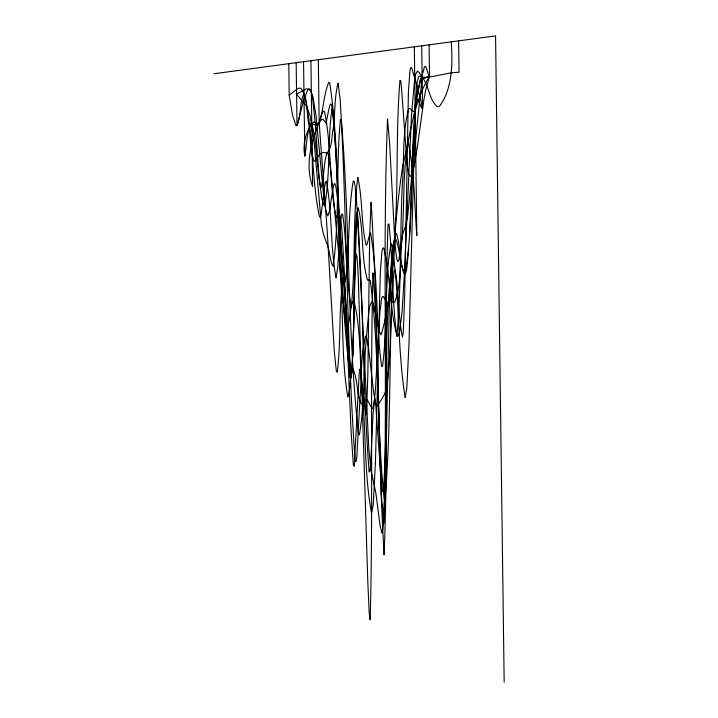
<?xml version="1.0" encoding="UTF-8"?>
<svg xmlns="http://www.w3.org/2000/svg" width="718" height="718" viewBox="0 0 718 718"><rect width="100%" height="100%" fill="white"/><g stroke="black" fill="none" stroke-linecap="round" stroke-linejoin="round"><path stroke-width="1.08" d="M352.789 356.218L355.895 241.804L357.349 212.016L355.159 186.357L354.171 181.403L353.238 180.963C347.709 214.117 349.89 248.168 345.295 281.465L344.389 282.174C336.643 216.145 339.399 148.967 329.786 83.153L328.853 82.157C323.683 94.13 323.764 107.942 319.941 120.462C311.379 140.925 304.755 164.862 312.617 186.518L310.939 60.716M288.789 63.687L289.201 95.144L292.594 115.481L295.942 125.623L297.01 125.605L304.028 99.12L307.869 89.588L309.682 88.915L312.734 95.943L316.001 115.248L323.665 196.032L325.792 210.527L327.803 215.983L329.625 210.545L332.999 187.847L333.87 184.436L334.767 183.539L335.719 185.809L337.747 199.487L339.919 223.899L348.176 356.236L350.294 377.103L351.228 377.865C354.755 336.67 352.879 295.17 356.056 253.948L357.008 256.389L358.183 274.922L367.831 582.477L369.151 612.239L370.174 619.903C373.252 504.278 369.976 388.564 372.956 272.939C378.467 343.294 377.955 414.169 381.321 484.704C379.984 500.697 386.078 517.418 381.967 532.998L380.01 525.127L375.882 493.104L370.955 469.958L368.819 448.57L357.349 212.016L358.21 207.798C364.116 231.304 360.813 256.882 367.499 280.137L369.339 279.715L370.282 280.567C379.804 352.843 376.358 426.492 384.283 499.001L385.207 498.651C393.985 387.541 385.351 275.012 403.022 164.601C410.561 134.796 413.021 103.069 429.517 76.287L429.095 44.83M289.201 95.144L296.929 89.176L298.841 88.17L300.68 88.215C308.399 97.81 306.254 112.152 308.713 123.711C310.759 135.989 309.79 149.084 313.963 160.922L314.87 161.424C318.666 156.739 319.681 150.538 326.968 153.087L327.929 153.58L328.925 157.17L330.962 171.566L344.909 319.672L345.914 325.891L346.875 327.92C350.869 319.689 349.433 309.611 352.978 301.102L353.902 300.689C361.576 331.671 359.422 364.654 362.572 396.381C365.938 435.153 364.439 474.903 371.529 513.119L373.261 504.709L375.469 461.647L380.334 271.942L381.922 251.767L382.793 248.096L383.717 247.943C390.807 276.574 389.318 306.918 396.901 335.45L397.835 336.141L398.75 334.938L399.63 331.833L402.125 311.127L404.405 273.729L411.531 114.485L414.744 78.271L415.614 74.151L417.427 71.109L419.294 72.635L422.13 77.275L407.77 214.835L405.724 225.685L402.762 233.871L398.876 260.015L397.934 261.828L396.928 259.665L395.851 252.296L394.685 238.511L392.934 245.583L391.319 263.335L389.192 311.612L385.719 467.956L383.69 523.557C387.891 388.779 382.272 253.651 387.523 118.973L389.677 143.986L394.685 238.511L395.618 238.672C400.276 249.55 398.984 262.447 404.396 272.93L405.311 272.382C413.694 222.329 410.229 170.794 414.385 120.22C413.568 101.543 419.752 84.401 424.455 66.855L425.397 66.298L426.25 67.716L428.637 75.39L429.517 76.287L425.711 90.046L423.782 100.412L417.696 144.767L413.963 166.908L412.096 173.864L410.301 176.493L408.623 173.621L407.097 164.575L401.533 88.305L400.725 80.694L399.98 80.254C394.792 142.218 400.088 205.106 391.31 266.683C383.026 341.391 388.851 417.14 383.268 492.108L382.335 491.354L381.285 482.272L375.613 403.121L373.611 392.136L368.388 347.072L366.404 336.832L368.837 311.145L369.698 306.353L371.493 302.054L372.418 302.422L373.369 304.387L379.275 331.357L381.177 334.848C390.682 302.269 392.181 267.643 395.555 233.88L396.471 233.485C400.797 246.777 399.352 261.54 404.413 274.554L405.32 274.025L406.209 271.233L407.061 266.136L408.686 248.823M409.457 236.518L414.43 121.755L417.23 81.565L418.89 76.332L419.859 76.054L423.997 78.442L429.517 76.287M296.166 62.699L297.01 125.605C301.3 115.338 299.505 103.239 303.974 93.16C313.919 133.377 310.939 176.323 319.501 216.98L320.416 216.98L321.296 213.578L324.635 186.492L325.505 182.157L326.412 181.115C332.335 212.968 330.244 246.014 336.024 277.902L337.738 267.222L340.817 220.543L341.651 214.341L342.576 214C347.315 244.874 345.475 276.816 351.219 307.367C355.778 264.26 352.547 220.426 357.806 177.472C362.832 199.676 360.894 223.127 366.108 245.278L367.024 244.479L369.662 234.328L370.569 232.955C378.189 276.708 375.577 322.14 381.59 366.297L382.523 366.539C387.819 325.801 383.789 283.834 391.05 243.501C394.729 251.605 393.661 261.271 395.106 269.959L394.2 270.883C389.793 310.059 391.893 349.783 386.517 388.869C384.893 395.115 380.576 400.411 377.497 405.885L376.564 405.311L375.613 403.067L374.625 398.741L373.782 404.692L372.902 407.761L371.987 408.569L367.239 399.738L366.315 399.468L365.399 400.15L362.671 403.704L361.755 403.992L360.813 403.139C356.505 392.172 357.752 379.517 352.96 368.801C349.253 377.587 350.949 387.944 347.79 397C341.256 358.39 343.536 318.137 340.664 278.979C336.751 221.18 339.075 162.69 331.671 105.196L330.63 103.922L329.652 105.591L325.999 123.191L323.432 119.718L322.355 119.233L320.955 120.014L318.433 123.702L317.715 123.918L314.304 122.042L313.138 122.374C305.689 131.376 302.52 144.587 304.809 156.057C306.783 145.171 306.613 133.602 310.759 123.263L311.783 123.613C317.428 144.515 316.387 166.747 320.829 187.811C324.68 176.718 323.279 164.287 326.968 153.087C332.613 146.84 331.411 136.985 333.116 129.222C335.315 113.991 334.148 98.007 338.061 83.189L340.117 98.976L341.319 119.646L340.395 119.762C335.728 168.47 339.874 218.11 333.134 266.45L331.231 262.106L328.225 247.441L323.271 233.512L321.359 224.267L314.394 144.65L310.275 116.199L306.882 106.749L296.588 94.148L306.254 88.933L308.085 88.906L309.799 89.894L311.361 92.164L312.86 99.892L315.373 124.914L319.169 178.576L322.005 199.2L323.935 205.33L324.859 204.756C330.406 173.128 327.587 140.557 331.931 108.768L332.874 110.258C340.063 199.353 339.246 289.192 350.312 377.946L351.228 377.318C355.607 322.579 353.121 267.491 356.424 212.672L357.349 212.016C363.425 298.571 362.527 385.53 369.133 472.031L370.039 470.523L370.838 461.073L372.992 414.816L375.433 389.569L379.948 311.765L381.617 298.455L382.514 296.453L383.439 296.606L387.226 303.167L389.955 299.945L393.679 302.565L394.613 302.52C402.197 282.192 399.63 258.938 402.071 237.514C404.593 205.86 402.43 173.307 408.201 142.164C414.618 172.706 414.304 204.451 416.844 235.531L414.331 46.814M352.053 370.273L351.165 373.019C346.893 341.158 347.665 308.776 343.41 276.906C338.42 308.13 341.265 340.691 337.281 372.256L336.347 371.377L334.22 350.474L327.04 228.279L319.16 122.625L318.325 59.72M458.64 40.863L459.053 72.312C446.551 72.267 434.318 77.75 422.13 77.275L420.901 78.271L419.842 81.233L415.166 109.719L409.009 343.778L406.828 388.133L405.123 397.521C398.508 355.482 399.235 312.366 395.106 269.959C399.163 292.109 397.754 315.103 402.466 337.074L403.328 331.869L404.701 294.542L408.416 91.689L409.906 71.082L410.75 67.663L411.665 67.591L420.245 97.603L422.552 108.732L421.619 107.906L417.804 99.461L416.889 99.99L414.349 111.335L413.478 111.577L409.673 108.265L408.713 108.75C402.08 133.449 404.378 159.908 402.295 185.271C399.98 235.576 401.371 286.132 396.919 336.284C391.696 299.191 393.051 261.253 388.941 223.953L388.025 224.231C384.175 334.426 388.609 444.873 384.112 555.014C377.273 437.54 378.557 319.627 371.089 202.234L369.68 235.648L367.84 375.317L366.485 412.356L365.597 414.753L361.396 377.381L360.373 370.147L359.44 369.276L354.261 466.476L353.31 464.627L350.994 429.831L344.245 269.735L341.849 228.97L339.811 214.987L338.878 214.242L337.065 217.114L336.15 217.491C328.979 182.866 331.698 146.571 324.572 111.873L323.63 110.94C320.102 114.862 321.206 121.432 317.347 125.183L315.498 125.174L311.783 123.613M213.829 73.766L495.564 35.9L504.171 682.1M422.13 77.275C429.355 85.675 428.583 99.353 437.325 106.74L439.524 106.282C452.816 88.036 452.645 63.319 451.254 41.85M421.717 45.826L422.552 108.732M303.552 61.703L304.809 156.057M359.862 400.734L356.9 456.343L356.047 461.764L355.114 460.741C347.072 347.243 347.054 233.287 341.319 119.646C350.052 224.124 347.153 329.499 358.453 433.744L359.386 434.902C364.852 402.645 363.514 369.438 366.404 336.832L365.471 336.087C360.445 357.097 361.692 379.266 359.862 400.734"/></g></svg>
